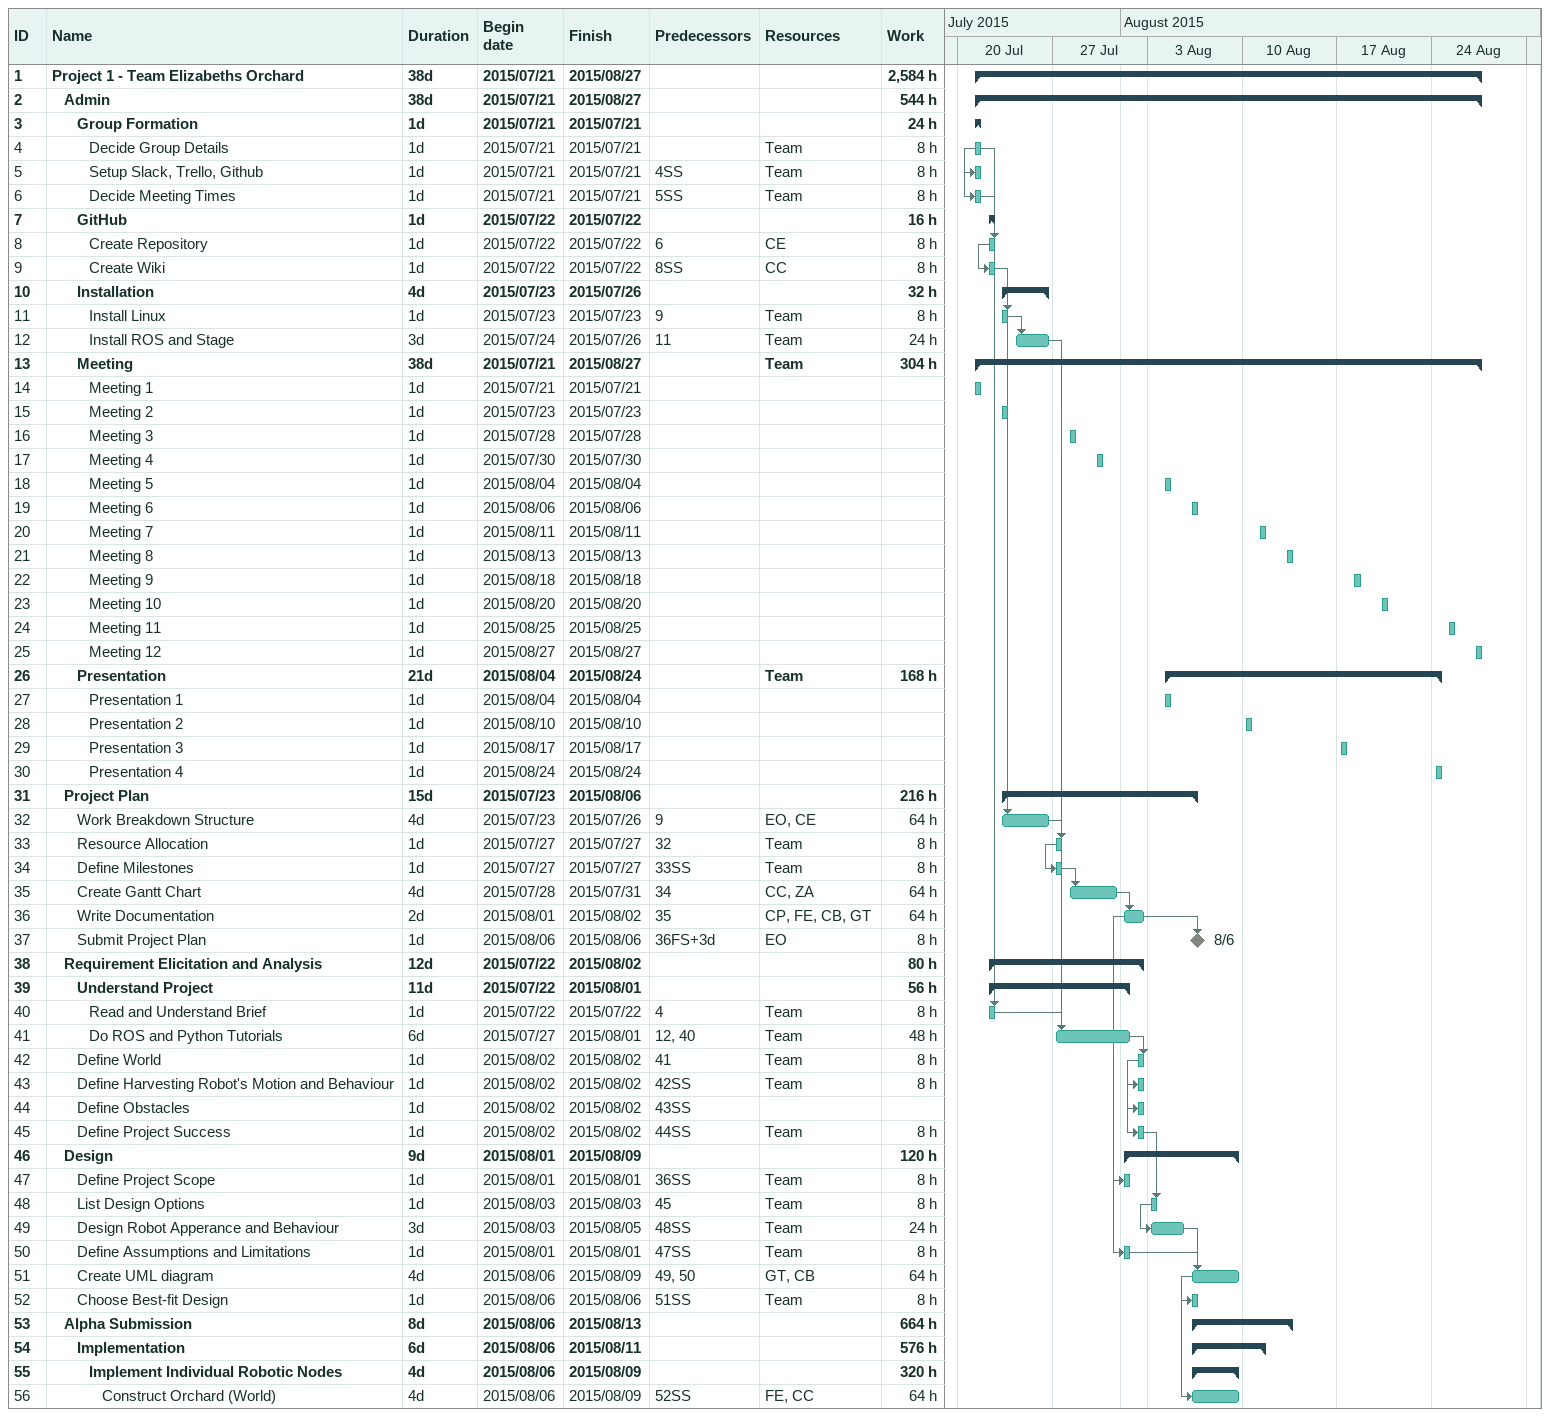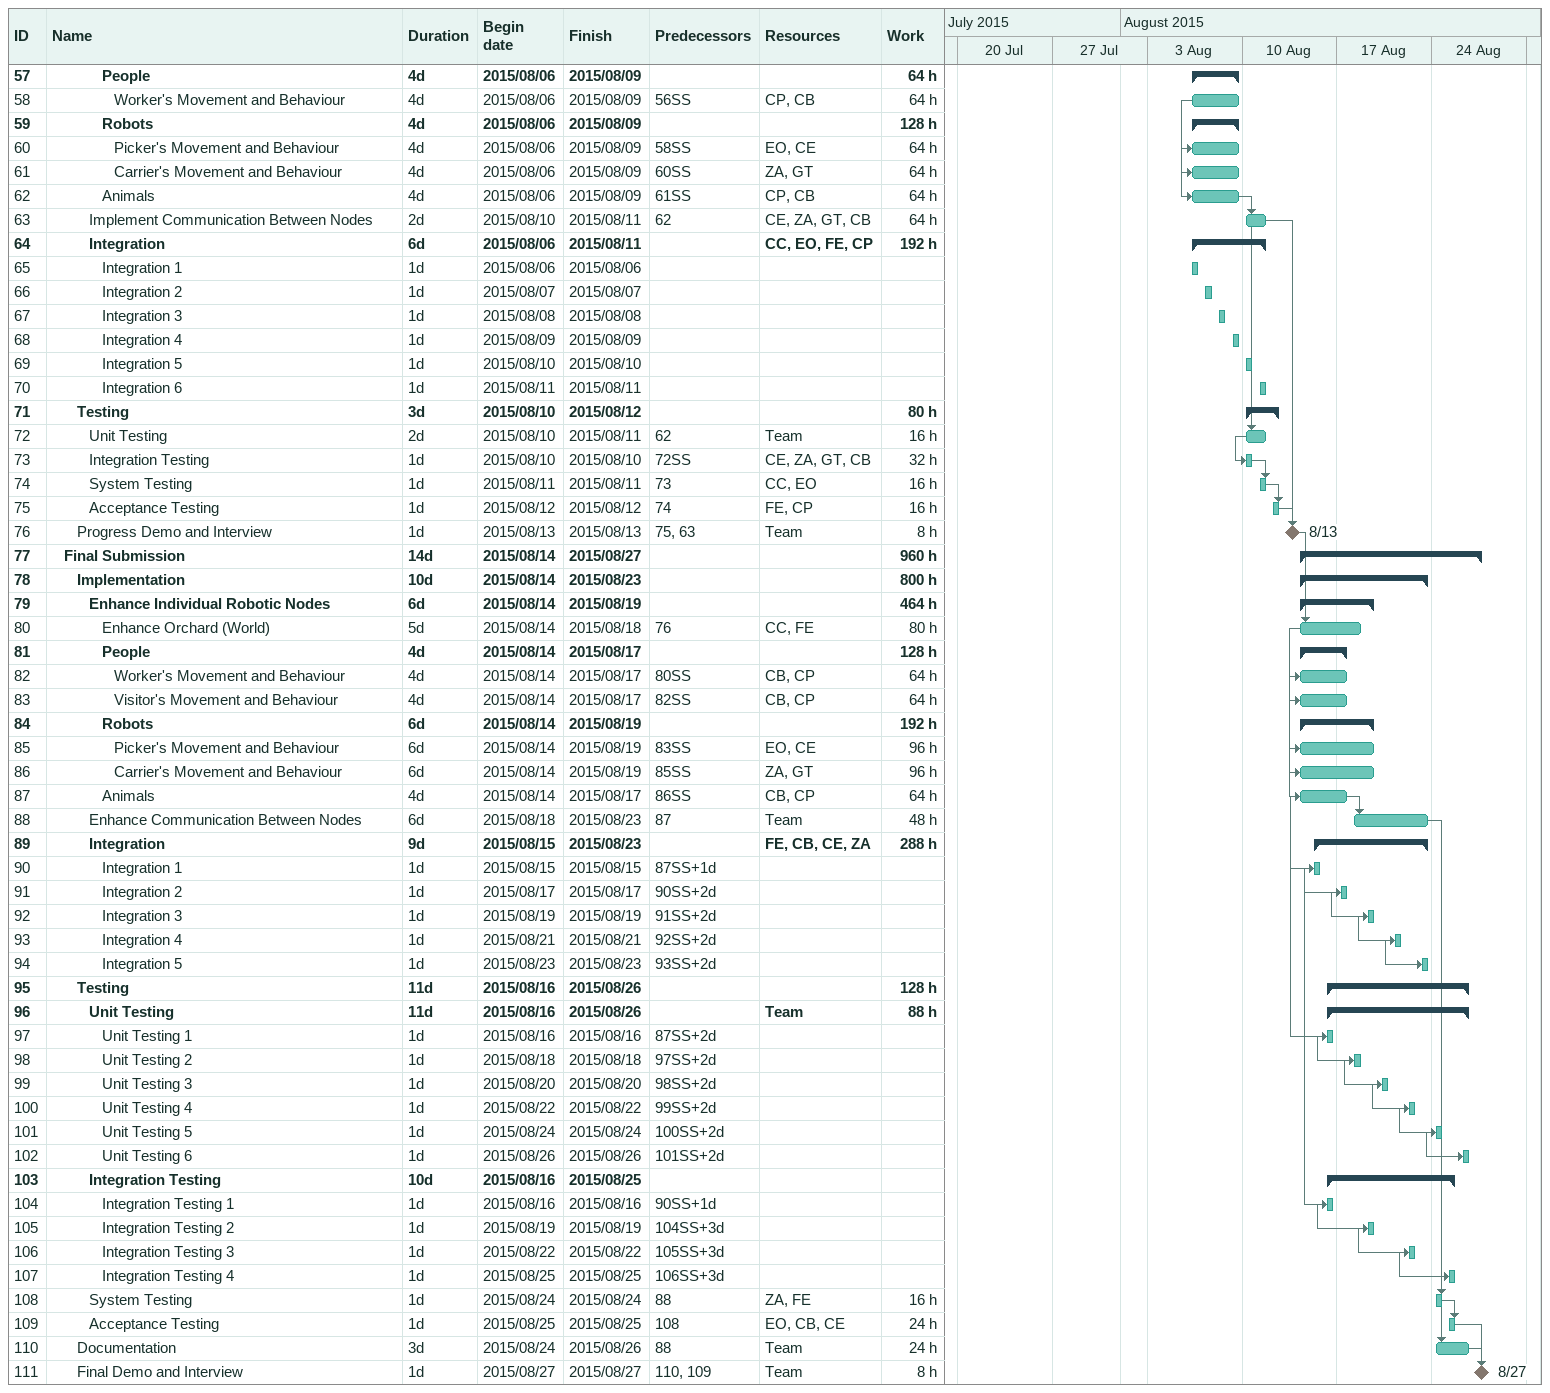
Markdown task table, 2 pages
| ID | Level | Task | Duration | Start | Finish | Predecessors | Resources | Work (h) |
|---|---|---|---|---|---|---|---|---|
| 1 | 1 | **Project 1 - Team Elizabeths Orchard** | 38d | 2015-07-21 | 2015-08-27 |  |  | 2584 |
| 2 | 2 | **Admin** | 38d | 2015-07-21 | 2015-08-27 |  |  | 544 |
| 3 | 3 | **Group Formation** | 1d | 2015-07-21 | 2015-07-21 |  |  | 24 |
| 4 | 4 | Decide Group Details | 1d | 2015-07-21 | 2015-07-21 |  | Team | 8 |
| 5 | 4 | Setup Slack, Trello, Github | 1d | 2015-07-21 | 2015-07-21 | 4SS | Team | 8 |
| 6 | 4 | Decide Meeting Times | 1d | 2015-07-21 | 2015-07-21 | 5SS | Team | 8 |
| 7 | 3 | **GitHub** | 1d | 2015-07-22 | 2015-07-22 |  |  | 16 |
| 8 | 4 | Create Repository | 1d | 2015-07-22 | 2015-07-22 | 6 | CE | 8 |
| 9 | 4 | Create Wiki | 1d | 2015-07-22 | 2015-07-22 | 8SS | CC | 8 |
| 10 | 3 | **Installation** | 4d | 2015-07-23 | 2015-07-26 |  |  | 32 |
| 11 | 4 | Install Linux | 1d | 2015-07-23 | 2015-07-23 | 9 | Team | 8 |
| 12 | 4 | Install ROS and Stage | 3d | 2015-07-24 | 2015-07-26 | 11 | Team | 24 |
| 13 | 3 | **Meeting** | 38d | 2015-07-21 | 2015-08-27 |  | Team | 304 |
| 14 | 4 | Meeting 1 | 1d | 2015-07-21 | 2015-07-21 |  |  |  |
| 15 | 4 | Meeting 2 | 1d | 2015-07-23 | 2015-07-23 |  |  |  |
| 16 | 4 | Meeting 3 | 1d | 2015-07-28 | 2015-07-28 |  |  |  |
| 17 | 4 | Meeting 4 | 1d | 2015-07-30 | 2015-07-30 |  |  |  |
| 18 | 4 | Meeting 5 | 1d | 2015-08-04 | 2015-08-04 |  |  |  |
| 19 | 4 | Meeting 6 | 1d | 2015-08-06 | 2015-08-06 |  |  |  |
| 20 | 4 | Meeting 7 | 1d | 2015-08-11 | 2015-08-11 |  |  |  |
| 21 | 4 | Meeting 8 | 1d | 2015-08-13 | 2015-08-13 |  |  |  |
| 22 | 4 | Meeting 9 | 1d | 2015-08-18 | 2015-08-18 |  |  |  |
| 23 | 4 | Meeting 10 | 1d | 2015-08-20 | 2015-08-20 |  |  |  |
| 24 | 4 | Meeting 11 | 1d | 2015-08-25 | 2015-08-25 |  |  |  |
| 25 | 4 | Meeting 12 | 1d | 2015-08-27 | 2015-08-27 |  |  |  |
| 26 | 3 | **Presentation** | 21d | 2015-08-04 | 2015-08-24 |  | Team | 168 |
| 27 | 4 | Presentation 1 | 1d | 2015-08-04 | 2015-08-04 |  |  |  |
| 28 | 4 | Presentation 2 | 1d | 2015-08-10 | 2015-08-10 |  |  |  |
| 29 | 4 | Presentation 3 | 1d | 2015-08-17 | 2015-08-17 |  |  |  |
| 30 | 4 | Presentation 4 | 1d | 2015-08-24 | 2015-08-24 |  |  |  |
| 31 | 2 | **Project Plan** | 15d | 2015-07-23 | 2015-08-06 |  |  | 216 |
| 32 | 3 | Work Breakdown Structure | 4d | 2015-07-23 | 2015-07-26 | 9 | EO, CE | 64 |
| 33 | 3 | Resource Allocation | 1d | 2015-07-27 | 2015-07-27 | 32 | Team | 8 |
| 34 | 3 | Define Milestones | 1d | 2015-07-27 | 2015-07-27 | 33SS | Team | 8 |
| 35 | 3 | Create Gantt Chart | 4d | 2015-07-28 | 2015-07-31 | 34 | CC, ZA | 64 |
| 36 | 3 | Write Documentation | 2d | 2015-08-01 | 2015-08-02 | 35 | CP, FE, CB, GT | 64 |
| 37 | 3 | Submit Project Plan | 1d | 2015-08-06 | 2015-08-06 | 36FS+3d | EO | 8 |
| 38 | 2 | **Requirement Elicitation and Analysis** | 12d | 2015-07-22 | 2015-08-02 |  |  | 80 |
| 39 | 3 | **Understand Project** | 11d | 2015-07-22 | 2015-08-01 |  |  | 56 |
| 40 | 4 | Read and Understand Brief | 1d | 2015-07-22 | 2015-07-22 | 4 | Team | 8 |
| 41 | 4 | Do ROS and Python Tutorials | 6d | 2015-07-27 | 2015-08-01 | 12, 40 | Team | 48 |
| 42 | 3 | Define World | 1d | 2015-08-02 | 2015-08-02 | 41 | Team | 8 |
| 43 | 3 | Define Harvesting Robot's Motion and Behaviour | 1d | 2015-08-02 | 2015-08-02 | 42SS | Team | 8 |
| 44 | 3 | Define Obstacles | 1d | 2015-08-02 | 2015-08-02 | 43SS |  |  |
| 45 | 3 | Define Project Success | 1d | 2015-08-02 | 2015-08-02 | 44SS | Team | 8 |
| 46 | 2 | **Design** | 9d | 2015-08-01 | 2015-08-09 |  |  | 120 |
| 47 | 3 | Define Project Scope | 1d | 2015-08-01 | 2015-08-01 | 36SS | Team | 8 |
| 48 | 3 | List Design Options | 1d | 2015-08-03 | 2015-08-03 | 45 | Team | 8 |
| 49 | 3 | Design Robot Apperance and Behaviour | 3d | 2015-08-03 | 2015-08-05 | 48SS | Team | 24 |
| 50 | 3 | Define Assumptions and Limitations | 1d | 2015-08-01 | 2015-08-01 | 47SS | Team | 8 |
| 51 | 3 | Create UML diagram | 4d | 2015-08-06 | 2015-08-09 | 49, 50 | GT, CB | 64 |
| 52 | 3 | Choose Best-fit Design | 1d | 2015-08-06 | 2015-08-06 | 51SS | Team | 8 |
| 53 | 2 | **Alpha Submission** | 8d | 2015-08-06 | 2015-08-13 |  |  | 664 |
| 54 | 3 | **Implementation** | 6d | 2015-08-06 | 2015-08-11 |  |  | 576 |
| 55 | 4 | **Implement Individual Robotic Nodes** | 4d | 2015-08-06 | 2015-08-09 |  |  | 320 |
| 56 | 5 | Construct Orchard (World) | 4d | 2015-08-06 | 2015-08-09 | 52SS | FE, CC | 64 |
| 57 | 5 | **People** | 4d | 2015-08-06 | 2015-08-09 |  |  | 64 |
| 58 | 6 | Worker's Movement and Behaviour | 4d | 2015-08-06 | 2015-08-09 | 56SS | CP, CB | 64 |
| 59 | 5 | **Robots** | 4d | 2015-08-06 | 2015-08-09 |  |  | 128 |
| 60 | 6 | Picker's Movement and Behaviour | 4d | 2015-08-06 | 2015-08-09 | 58SS | EO, CE | 64 |
| 61 | 6 | Carrier's Movement and Behaviour | 4d | 2015-08-06 | 2015-08-09 | 60SS | ZA, GT | 64 |
| 62 | 5 | Animals | 4d | 2015-08-06 | 2015-08-09 | 61SS | CP, CB | 64 |
| 63 | 4 | Implement Communication Between Nodes | 2d | 2015-08-10 | 2015-08-11 | 62 | CE, ZA, GT, CB | 64 |
| 64 | 4 | **Integration** | 6d | 2015-08-06 | 2015-08-11 |  | CC, EO, FE, CP | 192 |
| 65 | 5 | Integration 1 | 1d | 2015-08-06 | 2015-08-06 |  |  |  |
| 66 | 5 | Integration 2 | 1d | 2015-08-07 | 2015-08-07 |  |  |  |
| 67 | 5 | Integration 3 | 1d | 2015-08-08 | 2015-08-08 |  |  |  |
| 68 | 5 | Integration 4 | 1d | 2015-08-09 | 2015-08-09 |  |  |  |
| 69 | 5 | Integration 5 | 1d | 2015-08-10 | 2015-08-10 |  |  |  |
| 70 | 5 | Integration 6 | 1d | 2015-08-11 | 2015-08-11 |  |  |  |
| 71 | 3 | **Testing** | 3d | 2015-08-10 | 2015-08-12 |  |  | 80 |
| 72 | 4 | Unit Testing | 2d | 2015-08-10 | 2015-08-11 | 62 | Team | 16 |
| 73 | 4 | Integration Testing | 1d | 2015-08-10 | 2015-08-10 | 72SS | CE, ZA, GT, CB | 32 |
| 74 | 4 | System Testing | 1d | 2015-08-11 | 2015-08-11 | 73 | CC, EO | 16 |
| 75 | 4 | Acceptance Testing | 1d | 2015-08-12 | 2015-08-12 | 74 | FE, CP | 16 |
| 76 | 3 | Progress Demo and Interview | 1d | 2015-08-13 | 2015-08-13 | 75, 63 | Team | 8 |
| 77 | 2 | **Final Submission** | 14d | 2015-08-14 | 2015-08-27 |  |  | 960 |
| 78 | 3 | **Implementation** | 10d | 2015-08-14 | 2015-08-23 |  |  | 800 |
| 79 | 4 | **Enhance Individual Robotic Nodes** | 6d | 2015-08-14 | 2015-08-19 |  |  | 464 |
| 80 | 5 | Enhance Orchard (World) | 5d | 2015-08-14 | 2015-08-18 | 76 | CC, FE | 80 |
| 81 | 5 | **People** | 4d | 2015-08-14 | 2015-08-17 |  |  | 128 |
| 82 | 6 | Worker's Movement and Behaviour | 4d | 2015-08-14 | 2015-08-17 | 80SS | CB, CP | 64 |
| 83 | 6 | Visitor's Movement and Behaviour | 4d | 2015-08-14 | 2015-08-17 | 82SS | CB, CP | 64 |
| 84 | 5 | **Robots** | 6d | 2015-08-14 | 2015-08-19 |  |  | 192 |
| 85 | 6 | Picker's Movement and Behaviour | 6d | 2015-08-14 | 2015-08-19 | 83SS | EO, CE | 96 |
| 86 | 6 | Carrier's Movement and Behaviour | 6d | 2015-08-14 | 2015-08-19 | 85SS | ZA, GT | 96 |
| 87 | 5 | Animals | 4d | 2015-08-14 | 2015-08-17 | 86SS | CB, CP | 64 |
| 88 | 4 | Enhance Communication Between Nodes | 6d | 2015-08-18 | 2015-08-23 | 87 | Team | 48 |
| 89 | 4 | **Integration** | 9d | 2015-08-15 | 2015-08-23 |  | FE, CB, CE, ZA | 288 |
| 90 | 5 | Integration 1 | 1d | 2015-08-15 | 2015-08-15 | 87SS+1d |  |  |
| 91 | 5 | Integration 2 | 1d | 2015-08-17 | 2015-08-17 | 90SS+2d |  |  |
| 92 | 5 | Integration 3 | 1d | 2015-08-19 | 2015-08-19 | 91SS+2d |  |  |
| 93 | 5 | Integration 4 | 1d | 2015-08-21 | 2015-08-21 | 92SS+2d |  |  |
| 94 | 5 | Integration 5 | 1d | 2015-08-23 | 2015-08-23 | 93SS+2d |  |  |
| 95 | 3 | **Testing** | 11d | 2015-08-16 | 2015-08-26 |  |  | 128 |
| 96 | 4 | **Unit Testing** | 11d | 2015-08-16 | 2015-08-26 |  | Team | 88 |
| 97 | 5 | Unit Testing 1 | 1d | 2015-08-16 | 2015-08-16 | 87SS+2d |  |  |
| 98 | 5 | Unit Testing 2 | 1d | 2015-08-18 | 2015-08-18 | 97SS+2d |  |  |
| 99 | 5 | Unit Testing 3 | 1d | 2015-08-20 | 2015-08-20 | 98SS+2d |  |  |
| 100 | 5 | Unit Testing 4 | 1d | 2015-08-22 | 2015-08-22 | 99SS+2d |  |  |
| 101 | 5 | Unit Testing 5 | 1d | 2015-08-24 | 2015-08-24 | 100SS+2d |  |  |
| 102 | 5 | Unit Testing 6 | 1d | 2015-08-26 | 2015-08-26 | 101SS+2d |  |  |
| 103 | 4 | **Integration Testing** | 10d | 2015-08-16 | 2015-08-25 |  |  |  |
| 104 | 5 | Integration Testing 1 | 1d | 2015-08-16 | 2015-08-16 | 90SS+1d |  |  |
| 105 | 5 | Integration Testing 2 | 1d | 2015-08-19 | 2015-08-19 | 104SS+3d |  |  |
| 106 | 5 | Integration Testing 3 | 1d | 2015-08-22 | 2015-08-22 | 105SS+3d |  |  |
| 107 | 5 | Integration Testing 4 | 1d | 2015-08-25 | 2015-08-25 | 106SS+3d |  |  |
| 108 | 4 | System Testing | 1d | 2015-08-24 | 2015-08-24 | 88 | ZA, FE | 16 |
| 109 | 4 | Acceptance Testing | 1d | 2015-08-25 | 2015-08-25 | 108 | EO, CB, CE | 24 |
| 110 | 3 | Documentation | 3d | 2015-08-24 | 2015-08-26 | 88 | Team | 24 |
| 111 | 3 | Final Demo and Interview | 1d | 2015-08-27 | 2015-08-27 | 110, 109 | Team | 8 |
